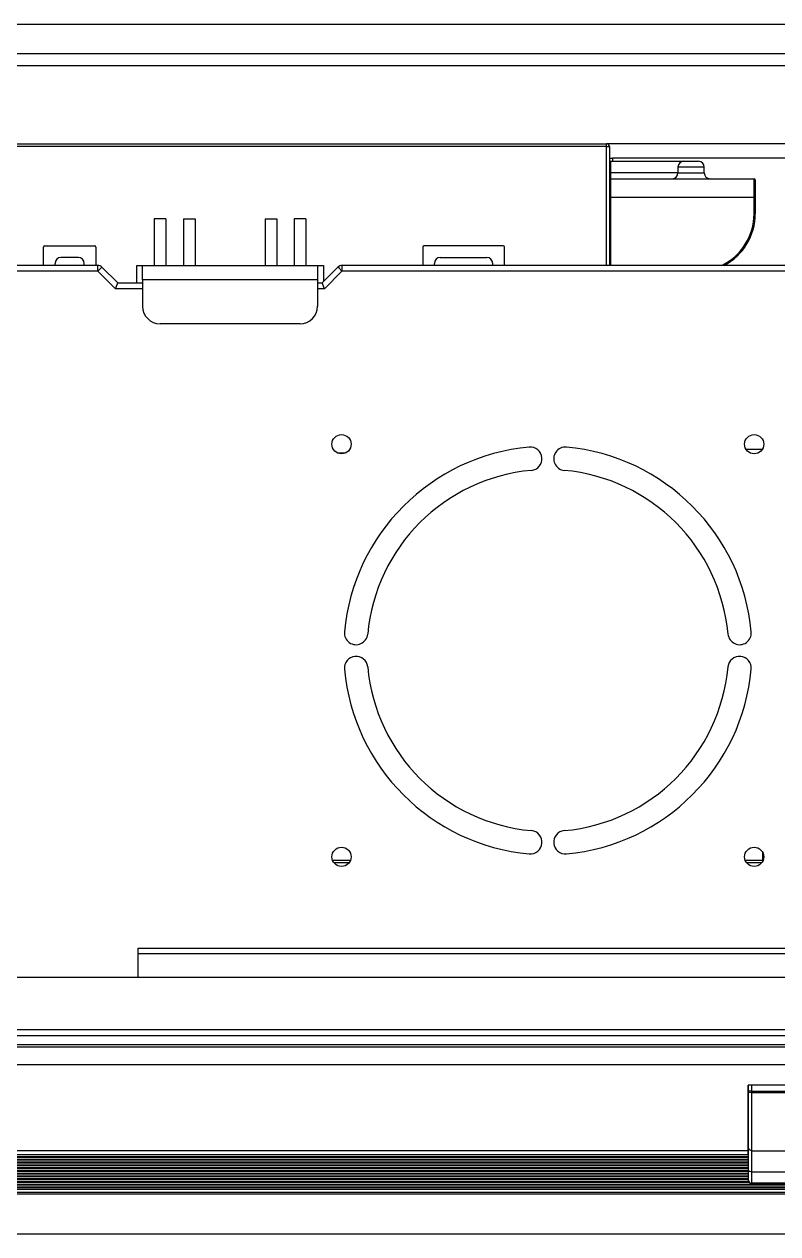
# Model space of a CAD drawing. Header units: millimetres. Extents: x 10547 to 11305, y 9897 to 10391.
# Drawn here: x 10950.374 to 10951.531, y 10068.236 to 10070.093 of the extents above; entities that cross this region are included whole.
import ezdxf

# ---------------------------------------------------------------- set-up
doc = ezdxf.new("R2010")
doc.units = ezdxf.units.MM
doc.layers.add('LG-AIRCON', color=240, linetype='Continuous')
doc.layers.add('에어컨', color=15, linetype='Continuous')

# ---------------------------------------------------------------- blocks, each defined once
blk = doc.blocks.new('A$C079960E7')
at = {"layer": '에어컨', "color": 0, "linetype": 'Continuous'}
for p, q in [((509.85, 373.21, 0), (1814.86, 373.21, 0)), ((509.85, 364.21, 0), (1814.86, 364.21, 0)), ((1814.86, 360.37, 0), (517.05, 360.37, 0)), ((623.7, 336.33, 0), (1719.91, 336.33, 0)), ((1817.11, 336.33, 0), (1719.91, 336.33, 0)), ((1719.91, 336.07, 0), (1719.91, 336.33, 0)), ((1719.91, 335.43, 0), (1719.91, 336.07, 0)), ((1719.91, 335.43, 0), (623.7, 335.43, 0)), ((1719.91, 298.8, 0), (1719.91, 335.43, 0)), ((1719.91, 335.43, 0), (1720.54, 335.43, 0)), ((1720.54, 335.43, 0), (1720.81, 335.43, 0)), ((1720.81, 335.43, 0), (1720.81, 298.8, 0)), ((1720.81, 331.83, 0), (1721.07, 331.83, 0)), ((1721.07, 331.83, 0), (1721.71, 331.83, 0)), ((1721.17, 330.93, 0), (1743.76, 330.93, 0)), ((1721.17, 330.93, 0), (1721.17, 330.45, 0)), ((1721.17, 330.45, 0), (1721.17, 329.13, 0)), ((1721.17, 329.13, 0), (1721.17, 327.33, 0)), ((1721.71, 331.83, 0), (1721.71, 330.93, 0)), ((1781.11, 331.83, 0), (1721.71, 331.83, 0)), ((1741.96, 329.13, 0), (1741.96, 327.33, 0)), ((1742.5, 329.13, 0), (1741.96, 329.13, 0)), ((1743.98, 329.13, 0), (1742.5, 329.13, 0)), ((1743.76, 330.93, 0), (1744.42, 330.93, 0)), ((1746.01, 329.13, 0), (1743.98, 329.13, 0)), ((1744.42, 330.93, 0), (1746.01, 330.93, 0)), ((1746.01, 330.93, 0), (1747.6, 330.93, 0)), ((1748.03, 329.13, 0), (1746.01, 329.13, 0)), ((1747.6, 330.93, 0), (1748.26, 330.93, 0)), ((1749.51, 329.13, 0), (1748.03, 329.13, 0)), ((1750.06, 329.13, 0), (1749.51, 329.13, 0)), ((1750.06, 327.33, 0), (1750.06, 329.13, 0)), ((1720.91, 327.33, 0), (1720.81, 327.33, 0)), ((1721.17, 327.33, 0), (1720.91, 327.33, 0)), ((1721.17, 327.33, 0), (1721.17, 325.53, 0)), ((1741.96, 327.33, 0), (1721.17, 327.33, 0)), ((1721.17, 325.53, 0), (1765.45, 325.53, 0)), ((1721.17, 325.53, 0), (1721.17, 324.76, 0)), ((1721.17, 324.76, 0), (1721.17, 322.65, 0)), ((1741.96, 327.33, 0), (1742.5, 327.33, 0)), ((1742.5, 327.33, 0), (1743.98, 327.33, 0)), ((1743.98, 327.33, 0), (1746.01, 327.33, 0)), ((1746.01, 327.33, 0), (1748.03, 327.33, 0)), ((1748.03, 327.33, 0), (1749.51, 327.33, 0)), ((1749.51, 327.33, 0), (1750.06, 327.33, 0)), ((1765.45, 324.76, 0), (1765.45, 325.53, 0)), ((1765.45, 322.65, 0), (1765.45, 324.76, 0)), ((1765.81, 325.17, 0), (1765.81, 324.45, 0)), ((1721.17, 322.65, 0), (1721.17, 319.77, 0)), ((1765.45, 319.77, 0), (1765.45, 322.65, 0)), ((1765.81, 324.45, 0), (1765.81, 322.47, 0)), ((1765.81, 322.47, 0), (1765.81, 319.77, 0)), ((1720.91, 319.77, 0), (1720.81, 319.77, 0)), ((1721.17, 319.77, 0), (1720.91, 319.77, 0)), ((1721.17, 319.77, 0), (1721.17, 298.8, 0)), ((1765.45, 319.77, 0), (1721.17, 319.77, 0)), ((1765.45, 314.73, 0), (1765.45, 319.77, 0)), ((1765.7, 319.77, 0), (1765.45, 319.77, 0)), ((1765.81, 319.77, 0), (1765.7, 319.77, 0)), ((1765.81, 319.77, 0), (1765.81, 314.73, 0)), ((1765.7, 314.73, 0), (1765.45, 314.73, 0)), ((1765.81, 314.73, 0), (1765.7, 314.73, 0)), ((1584.01, 313.2, 0), (1580.41, 313.2, 0)), ((1580.41, 313.2, 0), (1580.41, 298.8, 0)), ((1584.01, 313.2, 0), (1584.01, 298.8, 0)), ((1589.41, 313.2, 0), (1589.41, 298.8, 0)), ((1589.41, 313.2, 0), (1593.01, 313.2, 0)), ((1593.01, 313.2, 0), (1593.01, 298.8, 0)), ((1614.61, 313.2, 0), (1618.21, 313.2, 0)), ((1614.61, 313.2, 0), (1614.61, 298.8, 0)), ((1618.21, 313.2, 0), (1618.21, 298.8, 0)), ((1627.21, 313.2, 0), (1623.61, 313.2, 0)), ((1623.61, 313.2, 0), (1623.61, 298.8, 0)), ((1627.21, 313.2, 0), (1627.21, 298.8, 0)), ((1546.21, 298.8, 0), (1546.21, 304.47, 0)), ((1546.57, 304.83, 0), (1562.05, 304.83, 0)), ((1562.41, 304.47, 0), (1562.41, 298.8, 0)), ((1663.21, 304.47, 0), (1663.21, 298.8, 0)), ((1688.05, 304.83, 0), (1663.57, 304.83, 0)), ((1688.41, 298.8, 0), (1688.41, 304.47, 0)), ((1563.01, 298.8, 0), (1206.3, 298.8, 0)), ((1549.81, 298.8, 0), (1549.81, 299.43, 0)), ((1557.01, 301.23, 0), (1551.61, 301.23, 0)), ((1558.81, 298.8, 0), (1558.81, 299.43, 0)), ((1563.01, 298.27, 0), (1563.01, 298.8, 0)), ((1575.01, 293.4, 0), (1575.01, 298.8, 0)), ((1575.01, 298.8, 0), (1576.28, 298.8, 0)), ((1576.28, 298.8, 0), (1576.81, 298.8, 0)), ((1576.81, 298.8, 0), (1630.81, 298.8, 0)), ((1576.81, 298.2, 0), (1576.81, 298.8, 0)), ((1630.81, 298.8, 0), (1630.81, 298.2, 0)), ((1630.81, 298.8, 0), (1631.33, 298.8, 0)), ((1631.33, 298.8, 0), (1632.61, 298.8, 0)), ((1632.61, 298.8, 0), (1632.61, 293.85, 0)), ((1824.58, 298.8, 0), (1638.3, 298.8, 0)), ((1638.3, 298.8, 0), (1638.3, 298.27, 0)), ((1666.81, 298.8, 0), (1666.81, 299.43, 0)), ((1668.61, 301.23, 0), (1683.01, 301.23, 0)), ((1684.81, 298.8, 0), (1684.81, 299.43, 0)), ((1563.01, 297, 0), (1206.3, 297, 0)), ((1563.01, 297, 0), (1563.01, 298.27, 0)), ((1563.91, 297.9, 0), (1563.01, 297, 0)), ((1568.41, 291.6, 0), (1563.01, 297, 0)), ((1564.28, 298.27, 0), (1563.91, 297.9, 0)), ((1564.28, 298.27, 0), (1569.16, 293.4, 0)), ((1576.81, 296.55, 0), (1576.81, 298.2, 0)), ((1576.81, 294.3, 0), (1576.81, 296.55, 0)), ((1630.81, 298.2, 0), (1630.81, 296.55, 0)), ((1630.81, 296.55, 0), (1630.81, 294.3, 0)), ((1632.16, 293.4, 0), (1637.03, 298.27, 0)), ((1638.3, 297, 0), (1632.9, 291.6, 0)), ((1637.4, 297.9, 0), (1637.03, 298.27, 0)), ((1638.3, 297, 0), (1637.4, 297.9, 0)), ((1638.3, 298.27, 0), (1638.3, 297, 0)), ((1824.58, 297, 0), (1638.3, 297, 0)), ((1568.41, 291.6, 0), (1568.94, 292.87, 0)), ((1576.81, 291.6, 0), (1568.41, 291.6, 0)), ((1568.94, 292.87, 0), (1569.16, 293.4, 0)), ((1569.16, 293.4, 0), (1576.81, 293.4, 0)), ((1630.81, 294.3, 0), (1576.81, 294.3, 0)), ((1576.81, 294.3, 0), (1576.81, 286.2, 0)), ((1630.81, 294.3, 0), (1630.81, 286.2, 0)), ((1630.81, 293.4, 0), (1632.16, 293.4, 0)), ((1632.9, 291.6, 0), (1630.81, 291.6, 0)), ((1632.38, 292.87, 0), (1632.16, 293.4, 0)), ((1632.9, 291.6, 0), (1632.38, 292.87, 0)), ((1625.41, 280.8, 0), (1582.21, 280.8, 0)), ((1636.79, 241.02, 0), (1639.61, 241.04, 0)), ((1762.93, 242.07, 0), (1768.01, 242.12, 0)), ((1768.06, 117.8, 0), (1768.06, 114.93, 0)), ((1635.36, 115.37, 0), (1640.97, 115.37, 0)), ((1635.76, 114.61, 0), (1640.56, 114.61, 0)), ((1762.64, 115.37, 0), (1768.06, 115.37, 0)), ((1763.04, 114.61, 0), (1767.84, 114.61, 0)), ((1575.46, 88.2, 0), (1848.15, 88.2, 0)), ((1575.46, 87.67, 0), (1575.46, 88.2, 0)), ((1575.46, 86.4, 0), (1575.46, 87.67, 0)), ((1848.15, 86.4, 0), (1575.46, 86.4, 0)), ((1575.46, 79.2, 0), (1575.46, 86.4, 0)), ((225.45, 79.2, 0), (1845.46, 79.2, 0)), ((260.57, 61.2, 0), (1849.94, 61.2, 0)), ((284.49, 61.2, 0), (1826.02, 61.2, 0)), ((1824.07, 63, 0), (286.44, 63, 0)), ((264.15, 58.5, 0), (1846.36, 58.5, 0)), ((1846.36, 57.6, 0), (264.15, 57.6, 0)), ((1846.36, 52.2, 0), (264.15, 52.2, 0)), ((1808.56, 45.9, 0), (1763.56, 45.9, 0)), ((1763.56, 40.25, 0), (1763.56, 45.9, 0)), ((1763.74, 44.11, 0), (1763.74, 45.9, 0)), ((1764.64, 45.9, 0), (1764.64, 44.11, 0)), ((1764, 44.11, 0), (1763.74, 44.11, 0)), ((1764, 43.69, 0), (1763.74, 44.11, 0)), ((1763.74, 39.2, 0), (1763.74, 44.11, 0)), ((1764.64, 44.11, 0), (1764, 44.11, 0)), ((1764.64, 43.51, 0), (1764, 43.69, 0)), ((1764.64, 44.11, 0), (1807.48, 44.11, 0)), ((1764.64, 44.11, 0), (1764.64, 43.79, 0)), ((1764.64, 43.79, 0), (1764.64, 43.51, 0)), ((1807.48, 43.51, 0), (1764.64, 43.51, 0)), ((1764.64, 43.51, 0), (1764.64, 38.51, 0)), ((1763.56, 40.38, 0), (1763.65, 40.38, 0)), ((1763.56, 35.4, 0), (1763.56, 40.25, 0)), ((1763.65, 40.38, 0), (1763.74, 40.38, 0)), ((1763.74, 34.99, 0), (1763.74, 39.2, 0)), ((1764.64, 38.51, 0), (1764.64, 34.24, 0)), ((1763.56, 36.9, 0), (1763.74, 36.9, 0)), ((1763.56, 31.45, 0), (1763.56, 35.4, 0)), ((1763.74, 35.1, 0), (1763.56, 35.1, 0)), ((1763.74, 31.58, 0), (1763.74, 34.99, 0)), ((1764.64, 34.24, 0), (1764.64, 30.77, 0)), ((1763.56, 31.5, 0), (1763.74, 31.5, 0)), ((1763.56, 28.48, 0), (1763.56, 31.45, 0)), ((1763.74, 29.01, 0), (1763.74, 31.58, 0)), ((1764.64, 30.77, 0), (1764.64, 28.16, 0)), ((1763.74, 28.37, 0), (1763.55, 28.37, 0)), ((1763.56, 28.87, 0), (1763.74, 28.87, 0)), ((1763.56, 26.55, 0), (1763.56, 28.48, 0)), ((1763.56, 25.69, 0), (1763.56, 26.55, 0)), ((1763.74, 27.34, 0), (1763.74, 29.01, 0)), ((1763.74, 26.59, 0), (1763.74, 27.34, 0)), ((1764, 25.96, 0), (1763.74, 26.59, 0)), ((1763.74, 26, 0), (1763.74, 26.59, 0)), ((1764.64, 28.16, 0), (1764.64, 26.45, 0)), ((1764.64, 26.45, 0), (1764.64, 25.69, 0)), ((1763.72, 23.83, 0), (1322.37, 23.83, 0)), ((1322.37, 23.71, 0), (1763.72, 23.71, 0)), ((1322.37, 23.71, 0), (1763.72, 23.71, 0)), ((1763.72, 22.98, 0), (1322.37, 22.98, 0)), ((1322.37, 22.85, 0), (1763.72, 22.85, 0)), ((1322.37, 22.85, 0), (1763.72, 22.85, 0)), ((1763.56, 25.69, 0), (1322.56, 25.69, 0)), ((1322.56, 24.54, 0), (1763.56, 24.54, 0)), ((1763.74, 24.73, 0), (1763.55, 24.73, 0)), ((1763.56, 24.54, 0), (1763.56, 25.69, 0)), ((1763.74, 24.53, 0), (1763.74, 26, 0)), ((1763.74, 22.31, 0), (1763.74, 24.53, 0)), ((1764.64, 25.69, 0), (1764, 25.96, 0)), ((1764.64, 25.69, 0), (1807.48, 25.69, 0)), ((1764.64, 25.69, 0), (1764.64, 24.79, 0)), ((1764.64, 24.79, 0), (1764.64, 22.51, 0)), ((1764.64, 22.51, 0), (1764.64, 19.22, 0)), ((1763.72, 22.12, 0), (1322.37, 22.12, 0)), ((1322.37, 22, 0), (1763.72, 22, 0)), ((1322.37, 22, 0), (1763.72, 22, 0)), ((1763.72, 21.27, 0), (1322.37, 21.27, 0)), ((1322.37, 21.15, 0), (1763.72, 21.15, 0)), ((1322.37, 21.15, 0), (1763.72, 21.15, 0)), ((1763.72, 20.42, 0), (1322.37, 20.42, 0)), ((1322.37, 20.3, 0), (1763.72, 20.3, 0)), ((1322.37, 20.3, 0), (1763.72, 20.3, 0)), ((1763.72, 19.57, 0), (1322.37, 19.57, 0)), ((1322.37, 19.44, 0), (1763.72, 19.44, 0)), ((1322.37, 19.44, 0), (1763.72, 19.44, 0)), ((1763.72, 18.71, 0), (1322.37, 18.71, 0)), ((1763.74, 19.53, 0), (1763.74, 22.31, 0)), ((1764, 19.31, 0), (1763.74, 19.53, 0)), ((1763.74, 17.38, 0), (1763.74, 19.53, 0)), ((1764.64, 19.22, 0), (1764, 19.31, 0)), ((1764.64, 19.22, 0), (1807.48, 19.22, 0)), ((1764.64, 19.22, 0), (1764.64, 16.64, 0)), ((1836.46, 15.3, 0), (273.15, 15.3, 0)), ((273.15, 15.18, 0), (1836.46, 15.18, 0)), ((273.15, 15.18, 0), (1836.46, 15.18, 0)), ((1322.2, 16.03, 0), (1763.89, 16.03, 0)), ((1322.2, 16.03, 0), (1763.89, 16.03, 0)), ((1763.81, 16.16, 0), (1322.28, 16.16, 0)), ((1322.37, 18.59, 0), (1763.72, 18.59, 0)), ((1322.37, 18.59, 0), (1763.72, 18.59, 0)), ((1763.72, 17.86, 0), (1322.37, 17.86, 0)), ((1322.37, 17.74, 0), (1763.72, 17.74, 0)), ((1322.37, 17.74, 0), (1763.72, 17.74, 0)), ((1763.72, 17.01, 0), (1322.37, 17.01, 0)), ((1322.37, 16.89, 0), (1763.72, 16.89, 0)), ((1322.37, 16.89, 0), (1763.72, 16.89, 0)), ((1763.74, 16.56, 0), (1763.74, 17.38, 0)), ((1764.64, 16.64, 0), (1764.64, 15.66, 0)), ((1807.48, 15.66, 0), (1764.64, 15.66, 0)), ((1846.36, 12.86, 0), (264.15, 12.86, 0)), ((265.05, 12.36, 0), (1845.46, 12.36, 0)), ((1836.46, 14.45, 0), (273.15, 14.45, 0)), ((273.15, 14.33, 0), (1836.46, 14.33, 0)), ((273.15, 14.33, 0), (1836.46, 14.33, 0)), ((1836.46, 13.77, 0), (273.15, 13.77, 0)), ((265.05, 0.08, 0), (1845.46, 0.08, 0)), ((265.05, 0.07, 0), (1845.46, 0.07, 0))]:
    blk.add_line(p, q, dxfattribs=at)
for centre in [(1638.18, 243.64, 0), (1765.46, 243.64, 0), (1638.18, 116.36, 0), (1765.46, 116.36, 0)]:
    blk.add_circle(centre, 2.97, dxfattribs=at)
for centre, radius, start, end in [((1719.91, 335.43, 0), 0.9, 0, 90), ((1721.17, 331.29, 0), 0.36, 180, 270), ((1743.76, 329.13, 0), 1.8, 90, 180), ((1748.26, 329.13, 0), 1.8, 0, 90), ((1721.17, 325.89, 0), 0.36, 180, 270), ((1740.16, 327.33, 0), 1.8, 270, 0), ((1751.86, 327.33, 0), 1.8, 180, 270), ((1765.45, 325.17, 0), 0.36, 0, 90), ((1747.81, 314.73, 0), 17.64, 295.4377, 0), ((1747.81, 314.73, 0), 18, 297.7495, 0), ((1546.57, 304.47, 0), 0.36, 90, 180), ((1562.05, 304.47, 0), 0.36, 0, 90), ((1663.57, 304.47, 0), 0.36, 90, 180), ((1688.05, 304.47, 0), 0.36, 0, 90), ((1551.61, 299.43, 0), 1.8, 90, 180), ((1557.01, 299.43, 0), 1.8, 0, 90), ((1563.01, 297, 0), 1.8, 45, 90), ((1638.3, 297, 0), 1.8, 90, 135), ((1668.61, 299.43, 0), 1.8, 90, 180), ((1683.01, 299.43, 0), 1.8, 0, 90), ((1582.21, 286.2, 0), 5.4, 180, 270), ((1625.41, 286.2, 0), 5.4, 270, 0), ((1701.82, 180, 0), 63, 95.2159, 174.7841), ((1696.42, 239.16, 0), 3.6, 275.2159, 95.2159), ((1707.22, 239.16, 0), 3.6, 84.7841, 264.7841), ((1701.82, 180, 0), 63, 5.2159, 84.7841), ((1701.82, 180, 0), 55.8, 95.2159, 174.7841), ((1701.82, 180, 0), 55.8, 5.2159, 84.7841), ((1642.66, 185.4, 0), 3.6, 174.7841, 354.7841), ((1760.97, 185.4, 0), 3.6, 185.2159, 5.2159), ((1642.66, 174.6, 0), 3.6, 5.2159, 185.2159), ((1760.97, 174.6, 0), 3.6, 354.7841, 174.7841), ((1701.82, 180, 0), 63, 185.2159, 264.7841), ((1701.82, 180, 0), 55.8, 185.2159, 264.7841), ((1701.82, 180, 0), 55.8, 275.2159, 354.7841), ((1701.82, 180, 0), 63, 275.2159, 354.7841), ((1696.42, 120.85, 0), 3.6, 264.7841, 84.7841), ((1707.22, 120.85, 0), 3.6, 95.2159, 275.2159), ((1764.64, 16.56, 0), 0.9, 180, 270)]:
    blk.add_arc(centre, radius, start, end, dxfattribs=at)

msp = doc.modelspace()

# ---------------------------------------------------------------- block references
at = {"layer": 'LG-AIRCON', "xscale": 0.004976538546813596, "yscale": 0.004976538546813596, "zscale": 0.004976538546813596}
msp.add_blockref('A$C079960E7', (10942.7089, 10068.2356), dxfattribs=at)

doc.saveas('drawing.dxf')
